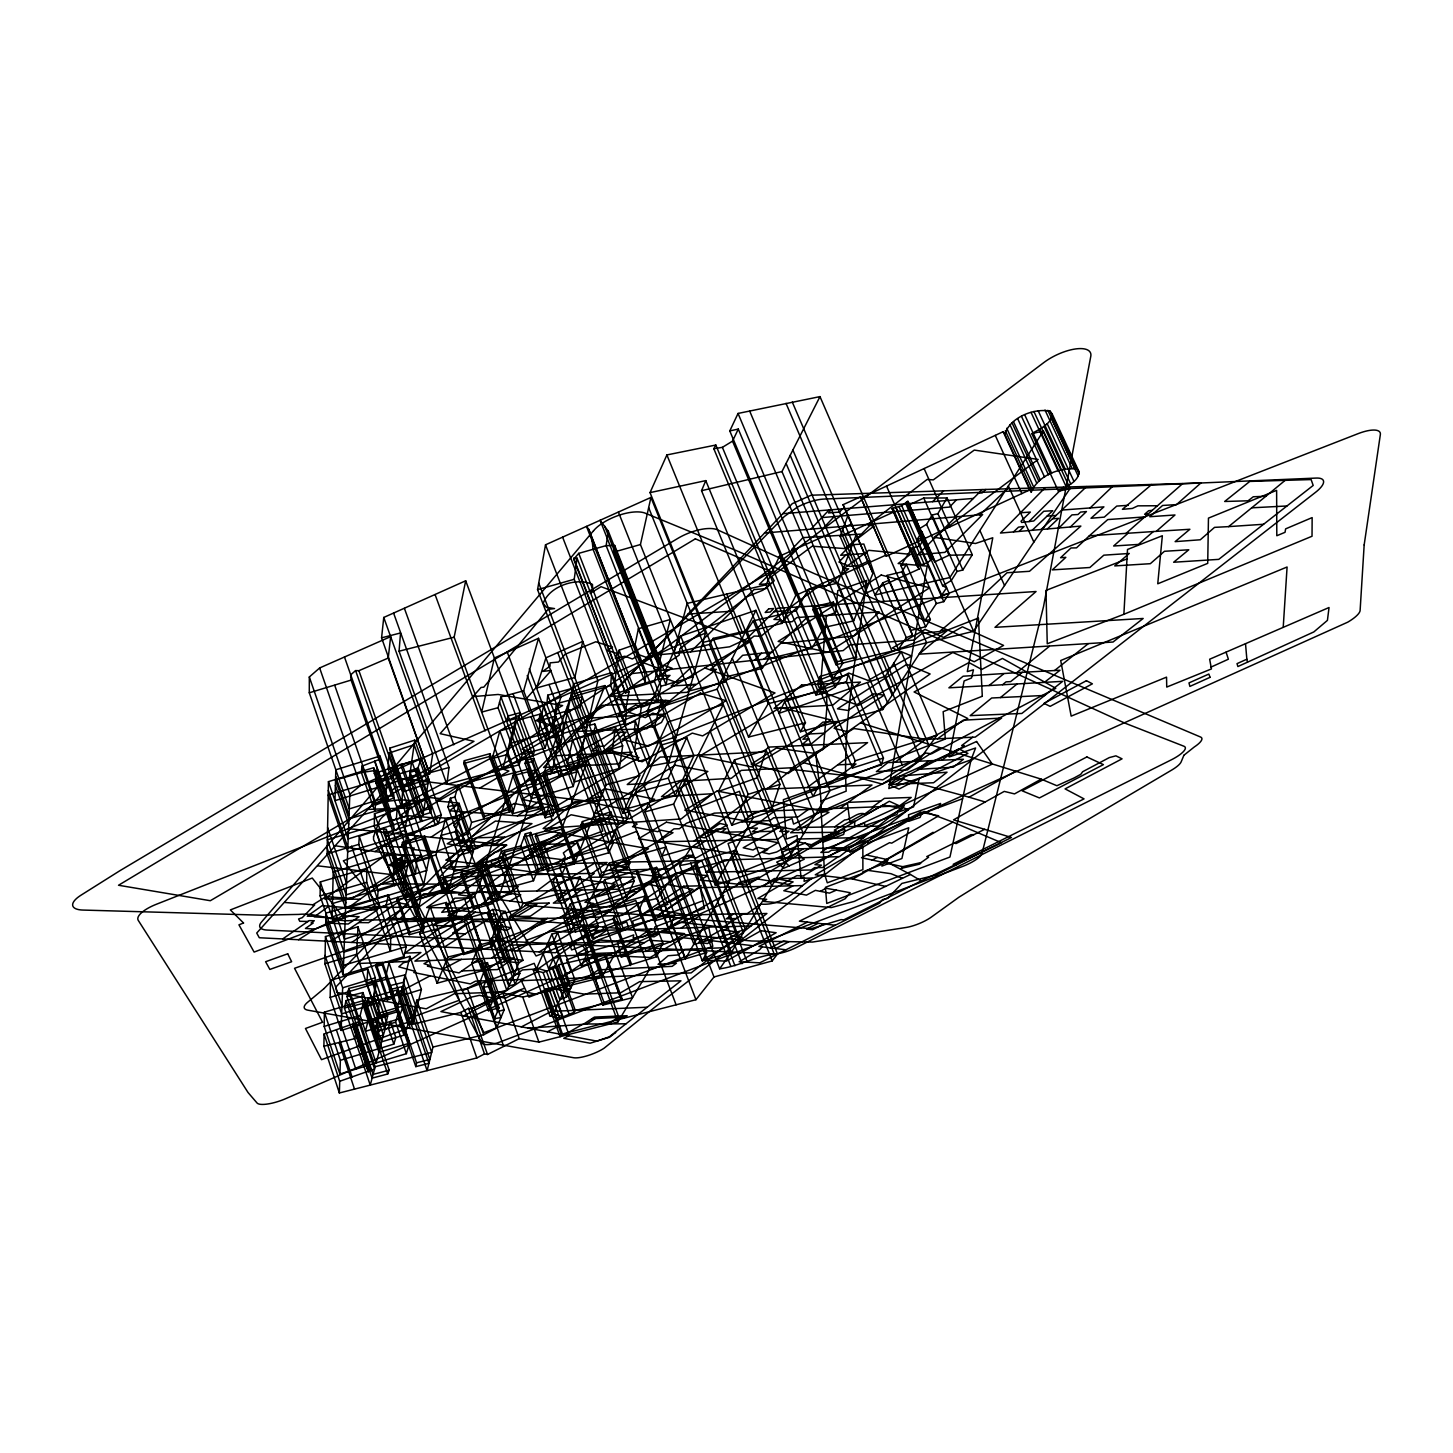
<?xml version="1.0" encoding="UTF-8"?>
<svg xmlns="http://www.w3.org/2000/svg" width="1453" height="1453" viewBox="0 0 1453 1453"><rect width="100%" height="100%" fill="white"/><g stroke="black" fill="none" stroke-linecap="round" stroke-linejoin="round"><path stroke-width="1.5" d="M406.277 946.611L390.421 951.334L366.719 882.334L366.737 868.349L320.296 881.935L320.114 895.902L343.489 965.319L343.144 974.945L403.861 956.673L406.277 946.611L388.369 894.866L325.926 913.138L325.726 923.145L343.144 974.945M309.289 692.79L309.326 676.971L319.642 667.962L390.639 636.632L388.242 658.064L429.652 773.94L399.811 786.672L396.469 786.709L391.347 790.886L391.656 795.681L349.301 808.921L309.289 692.79L351.081 680.095L350.609 674.918L355.585 670.596L358.909 670.687L388.242 658.064M323.91 1046.233L324.073 1034.027L358.709 1021.895L354.677 1038.659L323.91 1046.233L339.366 1092.983L476.82 1057.947L484.503 1053.915L487.518 1054.478L519.23 1038.659L538.918 1042.11L617.943 1021.931L649.418 969.532L685.271 958.835L644.751 852.947L609.261 863.082L581.491 916.498L619.632 1019.316L695.933 999.718L714.004 976.979L772.179 960.923L777.482 954.022L698.53 754.325L723.267 704.56L667.762 722.068L627.987 808.413L685.525 958.762L706.648 952.587L648.819 802.71L627.987 808.413M324.182 1026.417L324.382 1012.16L363.849 1000.427L380.032 1048.321L376.091 1062.924L339.948 1074.003L324.182 1026.417L360.162 1015.574L363.849 1000.427M397.014 766.912L429.234 857.851L423.677 884.514L345.614 908.434L327.107 853.892L328.451 781.641L373.657 767.693L393.618 824.723L394.181 830.208L441.349 814.988L421.17 758.466L374.311 773.396L394.181 830.208M445.399 818.983L441.149 835.402L453.972 871.455L468.157 867.677L473.387 851.295L460.31 814.933L445.399 818.983L458.421 855.436L448.487 890.562L420.698 898.572L401.972 845.083L402.499 842.34L424.766 836.201L443.655 889.599L405.678 900.315L393.182 864.444L394.453 853.565L333.246 871.982L332.428 903.584L344.452 939.183L416.811 916.807L386.298 829.391L383.174 828.573L359.272 836.274L358.782 844.375L390.73 938.075L390.421 951.334L343.489 965.319L346.086 894.848L327.343 839.761L374.329 825.649L374.493 813.698L385.372 810.211L386.534 777.664L415.449 769.109L418.083 767.493L421.17 758.466M330.176 997.394L376.454 983.172L387.624 1016.01L341.183 1030.431L330.176 997.394L330.467 980.394L367.863 969.115L379.179 1002.461L377.998 1015.992L396.796 1010.144L400.392 995.941L388.986 962.703L409.928 956.328L421.406 989.493L412.961 1022.948L408.021 1024.401L403.952 1035.172L381.558 1041.837L380.032 1048.321L340.365 1060.309L339.948 1074.003M573.663 559.205L577.041 558.134L629.022 691.755L625.571 692.863L573.663 559.205L578.73 553.357L606.137 545.62L614.71 545.493L667.29 678.624L666.001 684.763L661.006 686.234L657.464 701.508L641.336 707.248L634.543 749.712L638.902 761.299L649.636 758.048L635.397 721.396L624.717 724.611L620.213 712.642L661.678 699.946L654.649 726.228L668.834 762.516L648.492 766.421L634.38 729.987L635.397 721.396M325.472 936.567L342.654 987.804L341.655 1013.885L324.891 963.757L325.472 936.567L357.983 926.796L375.346 977.815L373.548 1004.168L341.655 1013.885L341.183 1030.431M374.202 825.685L393.345 880.409L393.709 868.93L404.661 865.37L376 783.058L376.254 770.326L361.397 772.56L335.552 779.97L348.92 818.82L346.086 894.848L426.673 870.474L407.476 815.95L409.8 802.855L397.323 806.379L396.378 819.183L415.522 873.798L416.684 861.466L397.323 806.379M414.813 740.122L428.708 779.044L427.981 783.548L404.188 791.504L390.457 752.618L389.785 748.132L414.813 740.122L409.383 777.555L334.971 800.657L335.825 769.799L379.996 756.05L393.69 794.973L393.872 797.951L375.473 805.071L374.874 811.301L348.92 818.82L349.828 794.246L309.326 676.971M1058.438 491.259C1065.993 486.501 1078.162 482.251 1079.179 471.989L1077.073 469.192C1060.127 466.849 1037.823 475.585 1031.285 492.167L1004.713 434.066C1010.598 417.247 1033.192 408.184 1050.029 411.072L1052.208 414.014C1051.554 424.367 1039.404 428.889 1031.848 433.63L1058.438 491.259L1070.062 488.517L1043.417 430.978L1031.848 433.63M339.366 1092.983L339.711 1081.286L324.073 1034.027M376.254 770.326L389.767 808.921L389.386 821.326L406.749 816.005L407.548 805.362L393.981 766.875L388.096 768.655L401.646 807.16L425.493 799.749L427.981 783.548L414.141 744.753L388.841 753.126L388.096 768.655M379.179 1002.461L373.548 1004.168L356.639 954.24L357.983 926.796M404.661 865.37L406.35 834.095L386.534 777.664L328.233 795.009L347.685 851.839L435.446 825.322L438.098 823.706L441.349 814.988M1123.895 614.056L1127.51 549.47L1162.346 535.739L1157.75 583.797L1207.715 563.364L1208.46 518.122L1276.624 490.351L1276.806 535.739L1285.051 532.307L1285.614 528.874L1312.15 517.595L1312.023 536.248L1123.623 614.401L1047.25 643.77L1045.978 590.408L1126.91 558.951M401.646 807.16L402.554 792.012L388.841 753.126M625.571 692.863L573.681 558.025M1283.217 627.351L1287.086 566.997L1060.708 660.534L1071.17 716.129L1166.541 677.134L1166.741 687.069L1211.439 668.925L1209.659 659.226L1329.041 607.517L1327.424 620.377L1313.839 631.928L1237.902 666.546L1237.012 663.64L1246.856 659.208L1245.512 643.697M377.998 1015.992L366.828 983.027L367.863 969.115M386.298 829.391L385.772 836.383L404.697 830.498L407.476 815.95L374.329 825.649M610.66 685.598L570.648 697.404L585.141 735.472L625.317 723.485L610.66 685.598L611.622 672.685L573.517 683.873L562.692 734.582L545.638 739.377L547.109 732.693L537.937 735.236L543.604 705.341L546.782 704.324L547.763 695.188L572.645 688.232L587.248 726.536L574.353 781.986L573.245 786.491L531.398 798.714L497.925 899.861L457.168 911.612L455.061 918.078L424.385 927.087L423.295 930.737L409.165 934.788L397.123 899.807L397.686 897.355L442.784 883.333L444.8 876.722L485.429 865.171L513.853 772.869L528.71 768.982L542.35 805.707L541.297 808.54L526.531 812.463L512.982 775.72L535.176 769.908L548.798 806.524L545.184 817.803L553.066 815.714L554.083 812.717L533.796 758.266L525.95 760.191L525.005 763.388L545.184 817.803M377.471 898.699L378.107 890.907L359.272 836.274M500.994 696.931L498.034 707.72L481.651 712.097L494.401 657.991L538.5 638.303L523.661 690.811L500.994 696.931L522.299 754.343L519.139 764.768L446.888 784.348L399.066 651.216L400.538 632.963L381.576 637.831L429.652 773.94M379.996 756.05L380.232 759.102L361.924 766.167L361.397 772.56L374.874 811.301L389.767 808.921M625.317 723.485L626.425 710.898L611.622 672.685M381.576 637.831L383.755 617.452L465.686 580.782L516.36 717.001L502.665 769.273L454.135 637.213L465.686 580.782M938.402 807.723L940.618 803.455L908.579 814.788L908.706 821.308L920.076 817.458L921.493 813.989L962.612 798.696M547.763 695.188L576.75 771.888L559.623 776.683L561.167 770.144L540.135 714.113L516.614 720.561L510.893 743.264L531.398 798.714L537.519 776.774L551.958 772.742L557.988 743.555L561.167 742.519L563.637 723.176L549.016 684.49L536.52 688.014L545.91 657.846L582.726 641.391L574.843 677.516L549.016 684.49M446.888 784.348L449.013 767.511L393.6 613.112M626.425 710.898L625.371 711.298L574.226 579.293L577.041 558.134M405.678 900.315L407.058 889.726L388.187 835.62M638.902 761.299L613.093 694.262L619.105 650.217L635.106 644.551L638.376 628.731L670.305 619.487L654.486 681.639L676.172 736.834L668.834 762.516M612.349 749.93L615.454 727.099L572.645 739.995L567.378 763.461L612.349 749.93L619.414 768.346L574.353 781.986L553.52 726.682L555.736 716.129L538.7 720.87L559.623 776.683M648.492 766.421L649.636 758.048M619.414 768.346L622.665 745.807L615.454 727.099M562.257 733.62L587.248 726.536L588.174 722.268L537.556 589.646L545.511 544.821L600.089 520.283L608.317 531.217L606.137 545.62L658.699 679.096L667.29 678.624M487.427 962.631L504.191 1009.744L500.994 1017.554L494.311 1018.716L497.507 1011.651L480.761 964.483L487.427 962.631L480.126 981.61L467.376 988.331L416.793 1000.173L432.976 1047.068L428.944 1063.342L415.812 1066.629L389.495 989.638L390.13 985.606L403.371 982.355L405.006 974.872L348.811 988.403L346.976 996.576L373.112 1074.403L370.243 1085.137L344.397 1007.982L346.05 1000.572L361.597 996.613L362.959 992.544L346.976 996.576M625.644 691.773L630.893 687.287L658.699 679.096L661.442 665.765L653.614 656.029L600.089 520.283L650.926 497.435L705.54 632.999L693.135 676.753L666.001 684.763L613.675 552.122L614.71 545.493M417.084 774.612L409.51 776.883L422.986 814.897L430.578 812.608L417.084 774.612L417.846 770.054L410.182 772.251L423.713 810.393L422.859 815.551L348.121 838.98L328.451 781.641M430.578 812.608L431.414 808.159L417.846 770.054M629.022 691.755L625.371 711.298L588.174 722.268L597.891 680.749L545.511 544.821M415.812 1066.629L416.539 1062.833L390.13 985.606M971.058 759.828L919.113 778.299L913.592 806.905L897.863 812.136L896.846 814.534L864.898 825.576L864.499 823.034L854.546 826.557L854.782 821.036L849.969 822.743L847.426 802.964L821.254 812.79L824.577 874.07L827.284 882.825L862.882 869.639L862.846 847.117L849.896 852.348L848.788 847.517L866.079 840.942L867.75 842.976L908.743 827.774L901.913 858.505L881.898 866.097L883.17 863.845L862.755 871.909L862.029 873.598L825.413 887.311L826.739 903.439L949.953 857.034L971.058 759.828L975.581 748.004L949.154 756.959L964.12 680.948L971.512 677.988L973.474 669.833L967.298 671.613L992.78 537.755L975.472 543.495L934.025 537.319L1038.168 459.439L974.291 450.085L933.298 479.871L927.105 479.454L867.913 524.951L873.943 526.077L844.774 548.58L812.136 546.219L771.743 576.441L774.213 580.8L762.898 590.209L747.441 596.511L679.895 648.692L679.169 655.121C657.882 669.579 635.361 682.038 615.781 699.565L427.382 807.341L400.102 825.05L396.524 830.153L383.592 832.769L397.85 865.697L483.994 1032.611L712.787 946.339L708.755 927.668L646.222 950.771L644.678 948.264L621.23 957.309L617.253 941.054L633.708 934.897L633.145 938.002L643.316 936.676L654.885 930.556L654.704 927.032L704.433 908.325L695.678 866.333L446.452 959.979M378.107 890.907L402.154 883.061L405.26 883.787L404.624 890.507L383.174 828.573M397.668 989.802L396.96 992.09L408.021 1024.401L408.765 1022.185L397.668 989.802L374.147 996.613L385.172 1029.105L383.356 1035.063L377.09 1036.915L379.088 1030.577L384.845 1028.851L373.802 996.358L376.454 983.172M520.574 786.963L535.903 782.822L515.107 726.809L499.85 730.823L520.574 786.963L513.345 810.828L509.64 811.882L489.352 756.559L489.915 753.671L464.361 760.682L463.725 763.479L483.849 819.02L484.539 816.314L464.361 760.682M400.828 858.105L399.92 862.555L412.434 898.408L413.397 894.067L400.828 858.105L393.709 860.085L406.241 896.083L413.397 894.067M393.527 998.011L382.157 964.738L382.611 962.558L376.363 964.32L375.818 966.626L387.188 999.936L393.527 998.011L394.017 995.886L382.611 962.558M538.7 720.87L540.135 714.113M402.554 986.551L428.944 1063.342L427.109 1070.625L400.919 994.306L402.554 986.551L389.495 989.638M403.861 956.673L386.135 905.31L388.369 894.866M384.845 1028.851L387.624 1016.01M416.811 916.807L421.279 895.92L402.499 842.34M416.793 1000.173L411.326 1024.656L460.873 1012.396L468.502 1008.328L471.517 1008.981L502.992 993.107L522.753 997.103L601.506 977.597L615.709 952.55L586.086 959.706L602.832 1005.076L632.545 997.666L593.55 893.25M573.245 786.491L552.503 731.349L553.52 726.682M489.915 753.671L510.239 809.121L509.64 811.882L471.607 822.398L468.138 834.004L463.652 835.148L461.055 843.503L472.443 840.597L459.239 803.927L447.887 806.76L461.055 843.503M634.543 749.712L676.172 736.834L693.135 676.753L640.428 544.548L650.926 497.435M412.961 1022.948L401.882 990.655L409.928 956.328M396.796 1010.144L385.554 977.27L388.986 962.703M387.188 999.936L387.751 997.684L376.363 964.32M409.219 934.679L409.819 932.299L397.686 897.355L332.083 916.843L332.428 903.584L404.515 881.517L408.729 860.103L393.182 864.444M473.46 909.16L461.073 874.415L461.709 871.909L474.132 906.726L473.46 909.16L492.585 903.603L493.548 901.132L481.052 866.406L480.126 868.948L492.585 903.603M423.295 930.737L411.145 895.938L411.889 893.105L424.058 927.977L343.961 952.078L320.296 881.935M522.299 754.343L545.093 748.041L560.858 697.258L538.5 638.303M648.637 507.587L770.907 811.41L779.989 784.366L766.131 750.111L734.473 759.919L718.363 791.467L731.731 825.213L813.026 796.516L819.056 785.346L881.335 764.823L846.427 681.639L848.334 674.464L817.603 684.145L852.457 768.019L883.46 758.048L848.334 674.464M348.811 988.403L375.146 1066.72L373.112 1074.403L389.186 1070.153L362.959 992.544M448.487 890.562L435.864 854.963L441.149 835.402L455.279 831.697L460.31 814.933M542.35 805.707L512.473 813.753L492.222 758.557L499.85 730.823M395.616 1022.204L398.576 1011.451L368.19 1020.387L365.448 1031.285L395.616 1022.204L406.35 1053.679L376.091 1062.924L360.162 1015.574M443.655 889.599L442.893 892.069L424.04 838.762L424.766 836.201M518.757 717.728L520.156 712.678L508.06 715.984L506.57 721.124L518.757 717.728L532.979 755.923L520.737 759.374L499.541 702.144M468.138 834.004L454.862 797.079L458.204 785.219L499.778 773.868L498.942 776.865L513.853 772.869M459.239 803.927L455.806 816.114L468.865 852.493L473.387 851.295M403.952 1035.172L398.467 1019.098L403.207 1005.948L379.651 1012.814L376.109 1025.709L381.558 1041.837L383.356 1035.063L372.404 1002.733L374.147 996.613M447.887 806.76L450.394 798.224L454.862 797.079M406.35 1053.679L409.437 1043.2L398.576 1011.451M377.09 1036.915L366.156 1004.55L368.081 998.066L373.802 996.358M512.473 813.753L513.345 810.828L493.039 755.524M532.979 755.923L534.45 750.983L513.072 693.68M393.836 1044.108L388.405 1028.106L390.385 1021.495L395.852 1037.587L393.836 1044.108L380.032 1048.321M472.443 840.597L468.865 852.493L458.421 855.436M535.176 769.908L531.707 781.442L539.553 779.407L540.534 776.338L586.285 763.933L587.829 759.919L559.677 767.293L545.765 772.651L544.893 775.139L558.461 811.5L599.998 800.076L606.192 784.729L571.701 694.189L604.938 685.58L639.701 775.666L622.919 813.408L628.423 811.973L629.131 813.843L627.224 819.129L624.209 822.507L618.76 823.833L609.951 843.775L613.329 842.849L580.601 756.468L577.259 757.376L609.951 843.775M553.066 815.714L532.851 761.372L533.796 758.266M577.259 757.376L585.468 736.344L590.881 735.091L593.768 731.586L595.512 726.01L594.767 723.994L589.3 725.338L622.919 813.408M881.335 764.823L883.46 758.048M766.131 750.111L757.376 777.773L718.363 791.467M817.603 684.145L820.091 676.499L901.205 651.689L937.003 735.127L920.33 758.666L813.026 796.516L739.268 615.963L680.712 636.069L647.311 711.062L715.312 885.186L786.418 861.901L830.026 790.595L755.905 610.333L739.268 615.963M527.439 809.684L507.115 754.597L510.893 743.264L552.503 731.349M571.701 694.189L565.98 710.39L599.998 800.076L574.425 863.936L548.199 871.146L535.358 836.31L536.284 833.55L562.602 826.339L586.285 763.933M613.329 842.849L608.753 852.82L575.188 862.083L543.022 775.811L565.98 710.39M501.412 925.815L495.382 927.377L477.147 876.559L483.141 875.051L501.412 925.815L492.603 946.466L463.471 954.512L464.197 952.805L446.398 902.458L430.124 906.563L419.772 933.643L437.044 983.227L482.051 970.786L483.431 967.789L505.644 961.341L518.775 962.812L522.989 960.324L505.353 911.449L501.176 913.973L492.258 937.784L509.458 985.824L515.143 984.317L519.829 973.474L502.429 925.107L496.763 926.633L514.144 975.054L506.788 990.201L496.072 993.107L488.499 1010.689L499.069 1007.801L482.269 960.506L471.735 963.303L488.499 1010.689M520.773 845.937L501.43 851.258L498.306 859.232L486.174 862.646L498.706 897.391L510.893 893.94L514.09 886.13L533.505 880.718L520.773 845.937L525.332 833.822L530.708 832.442L529.673 835.366L542.532 870.311L575.551 861.12L543.368 774.794M528.71 768.982L527.693 771.87L541.297 808.54L548.798 806.524M548.199 871.146L549.161 868.458L536.284 833.55L524.188 836.837L537.029 871.818L542.532 870.311L543.585 867.441L530.708 832.442M545.765 772.651L559.351 809.067L558.461 811.5L546.183 814.715L525.95 760.191M562.602 826.339L561.512 829.227L574.425 863.936M666.546 634.18L689.103 690.956L724.72 682.22L728.443 676.208L762.226 668.434L768.764 658.663L811.864 648.365L824.196 627.405L853.692 620.885L864.662 593.768L840.179 536.466L848.025 515.306L843.049 504.681L860.521 496.835L886.33 556.281L1029.796 489.897L1031.285 492.167M812.953 609.679L814.098 606.591L833.404 602.123L856.634 657.083L854.8 660.098L836.02 664.729L812.953 609.679L831.643 605.229L833.404 602.123M480.761 964.483L482.269 960.506M852.457 768.019L855.181 760.791L820.091 676.499M346.05 1000.572L372.077 1078.162L387.733 1073.985L389.186 1070.153M853.692 620.885L837.691 583.18L856.271 534.522L851.367 524.043L779.48 556.208L766.04 584.814L782.005 623.373L702.834 642.444M589.3 725.338L604.938 685.58M492.603 946.466L474.695 896.41L483.141 875.051M533.505 880.718L538.191 868.876L525.332 833.822M463.471 954.512L445.708 904.22L446.398 902.458M477.147 876.559L482.614 862.864L501.957 857.833L504.3 852.203L542.986 842.068L561.821 893.05L558.333 901.151L595.73 891.034L576.895 840.633L539.662 850.459L558.333 901.151M471.735 963.303L479 945.104L489.679 942.289L491.55 937.966L497.925 936.331L502.429 925.107M539.662 850.459L542.986 842.068M909.651 504.645L923.763 498.034L947.029 497.961L972.293 554.755L949.027 555.228L934.788 561.857L907.871 501.303L901.714 505.68L892.069 508.568L919.095 569.049L864.662 593.768L872.926 573.245L848.025 515.306M836.02 664.729L837.237 661.714L814.098 606.591M608.753 852.82L576.332 766.984L580.601 756.468M636.723 872.781L656.611 867.368L674.955 915.19L654.976 920.766L636.723 872.781L637.504 870.837L604.793 879.592L603.195 881.935L574.316 889.726L580.074 876.813L557.389 882.897L553.048 881.935L555.5 876.559L561.657 874.76L565.58 866.297L559.841 867.859L578.221 917.479L583.979 915.862L579.91 924.072L573.717 925.906L571.174 931.101L575.497 931.954L598.291 925.688L580.074 876.813M499.069 1007.801L497.507 1011.651L504.191 1009.744M581.345 965.864L563.855 918.387L644.987 896.174L662.822 943.051L581.345 965.864L587.884 952.042L668.652 929.502L650.581 882.171L656.611 867.368M437.044 983.227L447.833 957.055L430.124 906.563M1070.062 488.517L973.601 631.292L926.614 642.771L882.679 709.609L800.476 731.731L701.545 490.696L705.777 480.616L650.036 492.621L748.549 737.052L805.471 722.795L705.777 480.616M662.822 943.051L656.611 956.746L600.125 974.182L600.997 972.475L583.634 925.652L551.831 934.17L536.811 968.098L533.233 969.932L549.852 1015.865L559.696 1018.244L574.098 1012.251L575.315 1010.434L622.284 999.355L621.521 1000.409L604.702 955.22L605.447 954.112L558.624 964.756L557.443 966.626L543.131 972.602L533.233 969.932M432.976 1047.068L483.722 1034.754L496.581 1028.088L500.994 1017.554L484.358 970.713M755.905 610.333L717.11 689.194L786.418 861.901L731.349 952.387L702.308 960.887L644.969 811.882L648.819 802.71M656.611 956.746L639.029 910.341L644.987 896.174M580.928 825.05L582.399 821.581L610.714 811.755L630.075 862.682L627.333 868.476L600.053 875.996L580.928 825.05L608.081 817.748L610.714 811.755M495.382 927.377L501.085 914.119L482.614 862.864M483.213 987.386L486.319 980.139L492.985 978.269L489.879 986.26L483.213 987.386L494.311 1018.716M482.051 970.786L464.579 921.565L465.904 918.459L487.046 912.72L492.767 909.451L505.353 911.449M654.976 920.766L655.812 918.895L637.504 870.837M563.855 918.387L570.157 904.075L650.581 882.171M643.534 784.166L660.606 745.262L686.742 737.597L693.898 755.723L675.136 795.826L650.399 801.929L643.534 784.166L668.253 778.136L686.742 737.597M668.652 929.502L674.955 915.19M578.221 917.479L582.199 909.415L626.679 897.01L607.953 847.48L615.218 831.007L576.423 841.45L595.258 891.815L634.216 881.081L615.218 831.007M543.004 953.295L559.895 999.737L564.763 989.893L570.738 988.222L553.629 941.49L557.607 932.572L574.861 979.594L566.525 996.994L559.895 999.737L553.448 1014.049L549.852 1015.865M650.036 492.621L666.891 454.934L715.82 445.036L818.202 691.664L815.932 694.952L713.823 448.723L715.82 445.036M501.085 914.119L520.519 908.942L522.953 903.494L504.3 852.203M545.057 989.348L543.912 991.872L560.15 1036.697L561.33 1034.264L545.057 989.348L603.158 974.909M650.399 801.929L667.708 763.461L693.898 755.723M339.711 1081.286L374.547 1068.99L348.248 990.819M600.053 875.996L601.578 872.635L582.399 821.581M559.841 867.859L563.673 859.522L607.953 847.48M555.191 965.973L559.314 957L553.357 958.635L548.616 968.715L555.191 965.973L566.525 996.994M470.935 915.045L451.592 920.911L452.301 919.168L470.935 915.045L482.523 949.281L464.669 899.153L445.708 904.22M600.125 974.182L582.798 927.432L583.634 925.652M729.787 430.923L738.287 429.071L841.995 676.39L833.314 678.587L729.787 430.923L738.051 413.433L819.982 396.615L926.614 642.771L854.8 660.098L749.657 411.017M626.679 897.01L634.216 881.081M713.823 448.723L722.395 447.342L732.53 441.131L738.287 429.071M655.812 918.895L622.956 927.886L621.303 930.156L592.315 938.184L598.291 925.688M397.123 899.807L411.145 895.938M846.427 681.639L784.711 701.581L779.044 713.332L885.295 676.299L901.205 651.689M630.493 965.573L613.039 919.022L613.911 917.243L639.029 910.341M782.005 623.373L795.808 595.33L885.785 555.209L886.33 556.281M551.831 934.17L569.049 981.247L564.763 989.893L547.69 943.124L553.629 941.49M698.53 754.325L673.629 804.054L731.349 952.387L719.616 968.806L679.659 865.461L690.72 847.934L661.932 855.962L665.928 847.045L645.005 852.875M701.545 490.696L781.968 471.553L819.982 396.615M737.597 884.623L757.848 879.011L758.866 877.013L738.978 882.389L737.289 885.095L720.125 894.594L723.812 895.375L687.814 915.208L667.635 928.558L580.71 930.901L641.409 888.891L635.978 888.964L609.588 906.745L588.429 907.344L585.505 909.433L571.32 909.832L559.332 918.114L473.224 919.858L414.868 961.123L491.296 958.254L509.494 945.176L632.8 941.09L650.835 929.048M702.308 960.887L706.648 952.587M731.731 825.213L748.222 794.319L779.989 784.366M800.476 731.731L805.471 722.795M715.312 885.186L753.181 817.603L680.712 636.069M766.04 584.814L687.142 603.395L674.029 653.015L709.518 644.478L713.169 638.357L746.842 630.802L753.253 620.867L796.226 610.841L808.286 589.482L837.691 583.18M917.969 529.564L921.983 531.834L917.243 539.317L941.689 595.112L946.575 587.829L942.616 585.722L917.969 529.564L926.596 524.297L932.118 515.034L937.893 513.599L947.029 497.961M748.549 737.052L768.256 703.633L818.202 691.664M685.525 958.762L729.969 880.427L661.696 706.594L647.311 711.062M901.877 571.864L906.4 564.454L930.356 619.505L925.67 626.733L910.813 630.42L887.075 575.424L901.877 571.864L925.67 626.733M833.314 678.587L842.94 663.004L738.051 413.433M942.616 585.722L951.334 580.474L957.037 571.465L962.867 569.994L972.293 554.755M815.932 694.952L824.65 693.154L835.312 687.124L841.995 676.39M887.075 575.424L888.8 580.365L882.697 582.871L874.997 594.967L949.917 577.495L1043.417 430.978M930.356 619.505L924.816 620.703L900.878 565.58L912.084 547.963L919.477 546.146L924.689 537.755L917.243 539.317M924.816 620.703L936.368 603.54L943.778 601.651L949.172 593.496L921.983 531.834M910.813 630.42L912.448 635.143L906.291 637.667L898.372 649.437L792.303 402.1M581.491 916.498L657.228 898.408L674.374 874.197L732.076 859.159L737.089 851.803L733.547 851.04C714.967 855.054 698.33 862.9 679.659 865.461M751.001 925.942L723.703 926.832L742.846 914.209L766.912 913.483L691.174 972.874L586.449 977.923L598.563 969.841L672.158 966.336L676.462 963.194L658.046 964.374L668.18 955.747L678.279 954.93L684.817 949.39L723.231 947.737M586.086 959.706L587.502 957.836L604.285 1003.242L602.832 1005.076M842.431 508.877L831.08 509.803L828.501 512.945L839.58 512.074L842.431 508.877L973.383 498.433L982.174 489.57L1200.886 482.977L1176.512 504.609L1162.618 505.462L1149.777 516.723L1174.987 514.98L1156.261 531.362L1089.314 535.812L1076.51 547.854L1070.988 547.981L1060.599 557.716L1065.83 557.334L1052.335 569.885L1089.859 567.505L1103.826 555.173L1129.253 553.466L1114.742 565.925L1150.34 563.691L1164.452 551.286L1188.79 549.779L1173.643 562.238L1218.74 559.369L1313.185 485.447L1311.115 479.563L1249.78 481.433L1224.661 501.485L1248.091 500.795L1253.285 496.763L1265.908 496.254L1285.124 480.362M892.069 508.568L917.115 565.943L926.814 563.001L933.062 558.678L934.788 561.857M539.19 951.915L583.416 925.47L598.2 927.123L555.427 952.732L259.306 937.748L256.727 933.044L396.033 778.063L409.583 779.698L473.987 741.321L440.114 733.638L472.933 696.641L498.107 694.461L525.859 699.22L551.214 670.451L542.659 671.413L549.997 666.255L550.088 662.859L558.533 662.023L564.981 654.322L595.803 641.772L612.512 647.13L607.372 650.308L617.107 653.523L615.309 658.318L624.881 656.229L632.346 658.99L639.538 654.94L648.038 657.991L641.445 662.005L658.99 668.525L664.348 665.547L672.012 668.18L658.536 676.154L670.033 675.409L666.4 678.733L678.406 683.182M472.933 696.641L481.07 687.432L483.776 687.178L548.09 609.388L554.556 608.571L546.437 607.336L543.168 603.449C549.016 586.34 576.514 576.895 592.461 584.415L592.642 588.846L590.245 593.333L601.052 586.685L749.203 642.28L622.374 715.802L618.27 715.112L635.706 705.068L639.029 706.104M921.093 862.555L919.695 864.117L901.151 868.404L902.731 866.678L921.093 862.555L928.594 857.234L926.778 856.562L970.949 834.712L973.928 834.64M883.896 601.397L867.187 553.339L840.669 555.282L871.219 524.061L982.628 514.562L944.922 552.358L918.005 554.774L955.529 517.159M554.755 755.778L632.109 752.236L618.288 763.86L543.567 767.475L601.796 705.395L669.706 701.908L656.193 714.458L589.954 718.091M469.119 845.955L476.766 837.818L504.609 837.001L493.421 845.392L469.119 845.955L438.897 877.903L478.055 876.195L491.677 865.879L607.154 862.483L592.206 873.398L478.655 875.687M358.056 963.502L397.305 921.783L451.029 920.367L404.769 953.132L420.916 952.532L408.674 961.359L358.056 963.502L335.897 987.023L336.805 992.435L426.201 1008.836L454.244 993.761L504.5 991.909L523.661 979.449L475.494 981.156L470.336 983.917L413.778 972.529L415.594 971.476L398.776 966.826L403.244 962.921L407.966 961.414M1044.998 487.827L1000.463 533.051L1080.869 526.077L1029.487 571.301L1007.02 572.754L983.39 594.949L939.637 631.528L922.274 633.217L914.137 640.083L850.132 644.823L843.121 650.599L691.446 667.09L671.177 686.034L695.805 684.526L687.087 692.3L610.242 696.441L792.285 503.646L811.137 495.219L982.174 489.57M764.532 532.979L810.901 529.164L829.027 509.949L831.08 509.803M810.901 529.164L823.415 528.02L834.294 516.541L949.554 507.079L956.564 499.741M845.828 554.919L838.926 562.057L849.86 566.416L858.432 565.635L869.729 560.513M754.652 660.225L761.481 653.214L771.761 652.179L807.686 616.78L879.319 611.949L853.583 635.978L781.605 643.388M571.647 889.981L589.101 877.194L635.288 877.158L617.816 889.218L498.706 891.833L462.908 917.569L399.738 919.131L423.622 893.831L428.254 893.704L443.964 877.685M735.799 662.277L742.646 655.303L761.481 653.214M1059.001 527.948L1071.951 514.889L1077.981 514.507L1080.578 512.092L1086.444 511.547L1070.389 526.949M954.73 517.086L973.383 498.433M1020.442 512.764L1030.377 512.074L1021.041 521.209L1021.641 522.462L1028.996 521.573L1063.414 487.245M648.783 655.648L690.556 651.888L754.071 589.555L765.876 588.647L771.034 583.543L759.392 584.433L770.09 573.463L773.232 573.281L780.188 566.87L797.188 548.998L791.722 549.416L802.946 537.628L860.376 534.141M1019.116 531.398L1024.111 526.458L1018.48 527.148L1013.504 531.907M932.572 501.685L943.633 490.842M940.781 630.584L947.774 630.13L918.986 654.177L1113.034 642.026L1143.166 618.469L994.96 627.333L1036.062 591.516L797.406 607.009L781.26 622.52L792.285 621.63L796.789 617.579L807.686 616.78M1041.147 529.473L1061.743 510.076L1090.113 507.951L1113.325 485.72M1032.139 530.291L1052.735 510.729L1043.744 511.256L1033.737 520.991L1028.996 521.573M1047.45 528.928L1058.619 518.34L1052.535 518.812M979.812 514.852L1007.274 488.934M1061.743 510.076L1086.59 486.573M797.406 607.009L777.518 608.262L746.461 639.011L729.642 646.803L690.556 651.888M985.842 489.461L982.192 492.839L978.868 492.93M919.113 778.299L888.818 788.561L927.159 566.125L898.136 563.528L910.45 554.356L868.803 550.306L843.521 568.741L848.643 568.831L825.631 586.467L819.674 585.541L773.922 619.45L781.06 619.686L761.063 636.232L754.143 636.069L710.299 669.379L716.402 669.397L696.314 684.526L689.666 684.472L669.96 700.746L665.855 700.382L659.262 706.412L458.585 820.582L453.826 825.595L465.36 840.76L478.745 871.818L493.112 866.497L490.696 860.666L599.689 820.309L602.777 831.043L415.703 900.351M790.432 607.481L786.999 610.605L773.741 611.767M1182.724 483.558L1157.46 505.753L1137.899 505.844L1132.359 508.441L1122.424 509.313L1151.63 484.521M763.788 659.262L771.761 652.179M1126.075 533.378L1157.46 505.753M1128.055 533.251L1113.634 546.001L1138.389 544.421L1153.355 531.562M1089.314 535.812L1107.749 519.575L1144.819 516.905M601.215 753.653L626.17 732.167L620.286 732.276L604.339 746.17L596.856 746.442L591.843 750.711L598.364 750.529L594.422 753.962M808.903 734.001L802.891 739.25L808.831 738.851L802.347 744.372L811.192 743.99L838.399 721.487L822.907 722.123L808.903 734.001L824.214 733.166M497.053 998.683L499.233 996.812L505.408 998.247L520.138 990.619L536.284 994.342L543.858 990.328L549.452 991.564L554.356 988.966L584.233 994.106L620.576 992.799L639.683 981.629L680.967 980.829L609.352 1036.806L596.802 1041.111L440.913 1011.597L471.48 997.085L479.399 995.359L497.053 998.683L463.616 1015.883M457.84 910.413L472.806 897.772L454.771 898.172L441.748 912.339L457.84 910.413L448.178 917.933M1156.261 531.362L1189.88 529.273L1175.132 541.642L1200.305 539.771L1214.545 527.366L1228.602 526.622L1265.908 496.254M411.435 835.221L437.807 817.676L458.821 818.765L430.96 837.237L350.663 828.882M656.193 714.458L664.039 714.258L646.894 728.698L615.527 729.896L612.476 732.421L620.286 732.276M349.828 794.246L360.471 785.51L705.54 632.999M1002.57 684.708L1006.039 681.875L1010.616 681.62L1022.349 672.321L1060.054 670.233L1044.362 682.383L948.882 687.832L963.139 676.208L1022.349 672.321M1044.362 682.383L1062.706 681.33L1021.84 713.459L970.168 715.639L991.691 698.003L1000.445 697.567L1017.154 683.909M1016.937 672.557L1049.338 646.367M1054.624 670.487L1088.152 643.77M989.021 685.525L1003.66 673.901M896.029 779.062L888.8 784.438L933.571 782.749L947.047 772.197L899.916 776.065L896.029 779.062L904.057 778.717L896.901 784.13M802.474 885.604L812.1 878.084L774.322 878.575L762.498 886.457L699.42 887.638L657.828 915.717L747.296 913.574L760.936 904.111C777.21 905.582 791.05 896.065 802.474 885.604L762.498 886.457M863.899 837.473L851.04 847.571L782.658 849.206L797.697 839.035L863.899 837.473L904.365 805.743L714.331 813.135L686.561 823.215L679.405 828.737L673.938 828.882L656.883 841.832L777.5 839.434L789.015 831.189L779.807 831.443L785.492 827.447L776.647 827.72L771.507 831.334L752.273 831.788L757.413 828.083L748.041 828.301L743.155 831.842L721.269 832.26L726.082 828.682L716.529 829.009L711.843 832.551L705.195 832.642L694.225 840.996M766.857 789.106L794.355 767.62L741.284 770.381L731.349 778.318L680.258 781.314L661.478 796.698L712.497 793.738L681.185 818.947L543.113 828.555L574.988 801.656L629.203 798.496L647.384 783.421L627.224 784.529L660.152 757.122L762.716 751.964L769.037 747.078L867.586 742.646L807.214 787.526L762.407 789.288L705.195 832.642M449.05 867.096L476.802 866.315L495.546 851.712L498.034 851.64L506.552 845.137L493.421 845.392M282.699 938.929L309.162 920.621L314.32 920.73L311.069 923.018L313.158 923.055L305.457 928.449L315.101 929.103L327.942 923.073L348.193 924.017L359.109 916.752L342.163 915.753L338.458 918.223L314.229 916.897L328.887 906.182L376.89 910.25L330.866 941.399M472.388 866.46L499.977 845.283M918.932 761.209L907.435 769.927L876.377 771.597L887.856 762.607L963.448 759.247L953.35 767.202L917.461 769.4L928.976 760.773M428.254 893.704L461.455 892.832L484.485 875.505M515.742 865.207L543.422 844.338L575.915 843.594L563.328 852.947L565.38 857.216L556.372 863.972M895.048 762.262L925.615 739.359L975.254 737.107L1001.607 718.054L963.212 720.198L937.53 738.832M972.729 737.252L961.65 745.571L964.302 745.571L950.825 755.614L947.81 755.723L941.762 760.21M537.029 890.907L559.823 873.889M589.101 877.194L594.223 873.398L592.206 873.398M467.103 897.9L474.386 892.505L498.706 891.833M477.619 892.451L514.471 865.207M755.941 811.718L742.065 821.98L760.718 821.308L774.721 810.992M840.161 808.34L871.982 785.038L807.214 787.526M824.886 786.836L856.035 764.006L837.691 764.859M808.104 809.63L798.133 816.913L773.722 817.785L769.872 820.582L761.227 820.981M872.454 807.033L884.387 798.351L911.213 797.443L899.389 805.925M381.231 883.878L348.666 907.507L418.591 907.217L450.993 884.169L381.231 883.878L421.57 855.508L386.298 854.546L324.473 898.862L360.053 899.244M874.452 806.905L864.916 813.862C856.979 811.591 851.785 819.764 844.611 819.964L834.694 826.83L797.733 827.538L790.577 832.714L839.035 832.333L830.317 838.29M797.733 827.538L823.542 809.012M581.654 889.835L563.255 902.949L553.321 903.112L572.119 889.981M429.943 960.487L423.985 963.72L429.234 965.246L427.436 966.209L459.003 972.892L461.745 970.985L487.173 969.841L504.681 957.418L491.75 957.945M821.417 827.066L848.062 808.159M816.532 753.617L788.107 773.505L751.255 764.169L776.392 748.059L816.532 753.617L930.138 673.974L906.781 664.33L837.473 708.828L848.025 710.463L873.525 693.826L884.15 695.152L834.113 728.298L847.662 731.767M521.627 980.702L560.204 978.904L594.767 954.567L556.426 956.128L538.046 968.915L522.462 969.914L508.023 980.03M567.233 890.09L562.638 893.304L567.378 893.304M557.153 956.074L575.824 942.961M461.745 970.985L479.381 958.708M547.454 918.405L509.494 945.176M838.236 856.707L822.707 867.514L814.497 867.677L811.119 869.984L705.922 872.254L724.066 859.94L839.471 856.634L848.171 849.823L831.479 850.205L828.61 852.148L820.854 852.457L827.175 848.116M700.637 840.887L691.664 847.063L696.95 846.772L705.649 840.76M342.163 915.753L353.242 908.198M421.915 945.976L475.367 912.175L496.054 914.3L444.309 947.102M588.828 942.543L607.082 930.174M439.878 798.514L436.354 800.857L459.275 803.182L449.631 810.774L517.377 815.859L543.894 814.443L551.631 809.375L565.489 810.284L584.542 800.73L459.148 785.637L439.878 798.514L430.524 797.643L420.807 801.602L401.518 814.552L403.062 817.113L407.112 815.587L437.208 818.166M594.204 954.53L596.366 953.404L615.527 952.696L632.8 941.09M517.377 815.859L546.837 796.153M789.342 858.087L803.364 848.697M667.635 928.558L681.003 928.176L701.127 914.845M465.559 840.797L495.437 821.054L531.961 823.615L500.068 844.393L430.96 837.237M733.583 913.973L726.264 918.786L736.308 918.514M375.946 910.141L380.868 906.926L374.275 906.309L369.153 909.578M583.289 1024.329L594.404 1017.1L627.151 1015.701L624.209 1017.518L617.071 1017.99L608.516 1023.911L588.174 1024.002L527.929 1028.179M351.717 942.434L408.547 904.565L397.45 902.694L368.553 922.691L358.728 922.564M335.661 845.828L375.019 851.585L402.227 834.294M298.537 939.728L315.101 929.103M383.683 845.973L400.156 847.117L417.792 835.838M780.007 858.378L794.809 848.915M586.449 1024.147L595.276 1018.553L624.899 1017.082M375.019 851.585L404.769 855.308L388.623 865.389L395.452 866.333L404.007 860.939L397.214 860.031M484.884 842.813L472.497 850.568L462.871 849.533L445.78 860.14L476.856 863.99L506.716 845.119L500.068 844.393M803.527 762.662L882.28 784.111L939.964 747.696L1041.183 779.135L1056.894 785.728L1074.13 777.936L1080.796 774.304L1082.63 771.743L1109.257 757.612L1115.904 755.832L1122.043 758.829L1065.085 788.888L1084.029 798.878L953.186 864.317L956.274 865.007L1011.433 837.491L953.513 819.855L984.989 802.11M495.382 949.699L544.04 919.186L512.982 916.008L501.775 922.637L485.12 921.384M284.861 902.458L312.885 904.783L325.962 896.664L351.88 898.553L402.881 867.314L395.452 866.333M495.019 893.631L487.481 898.154L510.076 900.987L520.792 894.848L498.433 891.67L495.019 893.631L478.582 891.415L469.9 896.338L458.53 894.739L461.909 892.814L445.98 890.653L476.13 872.399L480.198 872.944L502.629 859.649L506.352 860.267L512.074 856.889L527.657 859.086L533.76 855.545L529.673 854.945L523.389 858.487M562.602 923.073L572.591 916.952L576.532 917.442L566.161 923.49L562.602 923.073L516.905 950.789M516.923 916.407L536.847 904.474L510.076 900.987M454.408 861.175L443.129 867.968L476.13 872.399M952.823 822.089L924.38 811.446L815.278 874.779L852.784 879.083L952.823 822.089L1001.444 842.704L921.22 880.918L843.848 919.84L841.124 919.64L811.21 928.685L525.223 905.31L594.495 863.227L626.643 867.096L618.215 871.963L669.488 877.83L677.879 872.617L707.647 875.669L700.237 880.009L746.715 885.149L889.345 801.257L908.198 809.848L814.933 864.626L821.454 865.189L802.982 876.014L796.88 875.596L757.83 898.463L766.712 899.353L763.225 901.369L831.334 907.562L854.382 901.369L910.432 874.47L921.22 880.918M529.673 854.945L564.799 833.949L648.456 848.752L627.66 860.757L623.991 860.194L614.492 865.679M495.128 922.128L500.232 919.095L506.607 919.785M512.982 916.008L529.237 906.418L532.652 906.89M572.591 916.952L571.429 916.77L593.732 903.475L584.869 902.186L615.273 884.223L476.856 863.99M644.369 942.67L600.016 940.109L577.222 953.84L621.648 956.11L648.438 940.273L671.068 941.707L684.581 933.643L663.694 931.21L678.951 922.128L728.661 927.886L724.865 930.011L721.796 929.557L703.761 939.71L753.181 945.794L776.138 932.735L760.991 930.737L737.652 943.869M785.982 949.79L762.226 946.866L759.701 949.644L739.141 961.795L759.792 962.812L879.483 903.221L882.48 899.643L887.729 898.372L901.877 883.442L936.386 874.906L956.274 865.007M479.744 788.125L508.913 771.034L502.647 769.018L531.707 752.527L522.081 749.003L559.096 727.444L535.975 720.634L562.62 705.559L525.859 699.22M495.128 866.86L506.352 860.267M564.799 833.949L559.696 833.041L537.592 845.991L529.746 852.439L532.979 852.947M611.822 883.733L621.103 878.302L611.095 876.45L626.116 867.732L610.66 865.007L614.982 862.573L618.833 863.191M623.991 860.194L644.751 848.098M933.153 832.278L884.405 860.594L910.432 874.47M646.022 848.316L672.993 832.714L660.516 830.135L657.809 831.715L632.491 826.684L637.14 824.142L634.834 822.598L623.21 821.69L618.669 824.269L571.102 814.77L544.839 830.389L559.696 833.041M564.073 1034.936L582.435 1024.401M753.181 945.794L726.318 961.16L702.344 959.997L742.174 937.221L732.948 935.932M722.087 942.071L739.123 932.445L724.865 930.011M712.188 940.872L707.448 943.542L698.621 942.289L702.907 939.837L683.364 937.803L650.217 957.491L621.648 956.11M719.616 968.806C739.559 966.336 757.467 955.002 777.482 954.022M522.989 960.324L510.439 958.653L505.644 961.341L488.026 912.175M687.814 915.208L654.377 908.979L667.708 901.841L669.869 902.259L693.027 889.345L666.764 884.296L661.805 886.984L645.078 883.733L660.77 875.033L653.995 873.653L685.562 855.98L695.987 857.978L760.373 822.489L780.352 826.793L743.209 847.771L753.017 850.005L757.794 847.317L767.711 849.605L762.771 852.493L769.127 853.928L776.61 852.021L795.917 841.36L811.482 844.756L836.401 831.007L834.349 830.117L863.191 814.279L865.679 814.752L883.297 804.998L902.386 808.685L831.806 847.535L849.206 851.276L920.621 812.136L938.674 815.787L891.688 843.158L889.599 842.667L861.52 857.724L902.731 866.678M894.067 776.719L969.097 797.207L1015.738 771.125M1041.183 779.135L1014.521 793.901L1004.259 791.395L985.207 801.983L969.097 797.207M757.848 879.011L774.449 881.771L779.153 879.192L793.138 881.898L787.653 884.804L792.848 885.912L783.803 890.743L806.433 895.121L815.387 890.362L829.445 893.123L836.383 890.144L850.205 892.723L845.156 898.735L799.386 921.184L835.239 925.252M820.491 891.288L826.012 888.255L836.383 890.144M884.241 862.937L888.273 859.795L866.478 855.018M872.127 860.176L877.303 857.379M667.708 901.841L681.82 894.194L685.035 893.831M382.974 1000.717L430.124 975.835M442.348 969.387L461.455 959.343M521.227 1026.944L551.359 1011.379L647.275 1007.22M775.702 948.537L788.725 941.835L783.621 940.963L770.199 947.846M568.668 1035.844L563.746 1038.332L590.136 1043.2L609.461 1037.297L615.745 1032.393L614.782 1032.538M818.112 923.327L806.56 929.139L812.59 929.702L824.178 923.981M547.309 1031.812L558.769 1026.054M807.487 922.074L758.884 946.448L762.226 946.866M984.662 829.3L955.929 843.612L954.439 842.831M861.102 497.943L1003.169 431.686L1004.713 434.066M840.179 536.466L894.104 511.819M782.204 859.631L776.665 862.138L783.821 868.24L804.236 859.286L797.261 853.111L782.204 859.631L789.142 866.006M1210.948 667.127L1228.384 659.208L1226.06 652.125M628.695 928.612L626.733 921.91L618.615 924.962L617.543 921.402L602.668 926.96L603.83 930.61L569.304 943.506L571.647 949.953L702.78 900.842M820.636 801.275L846.173 791.159C842.377 720.125 857.597 650.435 866.733 580.437L837.745 590.663L835.729 612.458L826.285 616.199L819.892 693.008L826.376 691.138L826.975 706.067L823.379 749.294L815.823 752.127C817.131 772.397 821.599 792.285 821.254 812.79M559.351 809.067L573.336 803.672L601.578 796.153L567.433 706.249M462.308 990.583L534.195 963.321L537.537 971.785L520.81 979.667L528.946 997.139L567.669 982.391L565.017 973.873L571.229 971.73L566.579 959.943L586.358 952.478L598.836 989.348M471.444 1008.291L524.406 988.276M822.888 842.195L843.666 834.458L844.865 829.118L822.616 837.328M397.85 865.697L465.36 840.76M823.252 849.569L909.088 817.857M819.837 786.672L783.367 799.677L786.364 839.053L797.079 835.475L801.093 878.466L804.381 877.249L804.09 881.353L824.577 874.07M601.578 872.635L630.075 862.682M393.69 794.973L391.656 795.681L351.081 680.095M402.554 792.012L404.188 791.504L403.553 787.145L428.708 779.044M327.107 853.892L358.782 844.375M661.696 706.594L717.11 689.194M855.181 760.791L937.003 735.127M366.828 983.027L385.554 977.27M400.392 995.941L421.406 989.493M342.654 987.804L375.346 977.815M613.093 694.262L654.486 681.639M376 783.058L393.309 777.809L393.981 766.875L411.835 761.354L425.493 799.749L423.713 810.393L431.414 808.159M622.665 745.807L579.765 758.811L565.544 721.287M388.405 1028.106L374.62 1032.284L376.109 1025.709L398.467 1019.098M324.891 963.757L356.639 954.24M375.818 966.626L382.157 964.738M409.437 1043.2L378.961 1052.299L362.85 1004.55M325.726 923.145L386.135 905.31M385.172 1029.105L408.765 1022.185M320.114 895.902L366.719 882.334M396.96 992.09L401.882 990.655M366.156 1004.55L372.404 1002.733M408.184 862.828L435.864 854.963M416.684 861.466L429.234 857.851M401.972 845.083L424.04 838.762M461.073 874.415L480.126 868.948M387.751 997.684L394.017 995.886M569.049 981.247L600.997 972.475M613.675 552.122L640.428 544.548M537.556 589.646L574.226 579.293M561.167 770.144L551.958 772.742L530.963 716.638M484.539 816.314L510.239 809.121M519.829 973.474L514.144 975.054L518.775 962.812L501.176 913.973M582.798 927.432L613.039 919.022M644.969 811.882L673.629 804.054M464.669 899.153L474.695 896.41M449.013 767.511L429.797 772.742L432.722 753.944L383.755 617.452M535.358 836.31L561.512 829.227M463.725 763.479L489.352 756.559M606.192 784.729L639.701 775.666M522.953 903.494L561.821 893.05M419.772 933.643L464.579 921.565M492.222 758.557L507.115 754.597M543.022 775.811L576.332 766.984M538.191 868.876L543.585 867.441M482.868 948.555L447.833 957.055M561.33 1034.264L619.632 1019.316M525.005 763.388L532.851 761.372M416.539 1062.833L429.87 1059.419L403.371 982.355M399.066 651.216L454.135 637.213M375.146 1066.72L431.704 1052.372L405.006 974.872M344.397 1007.982L400.919 994.306M837.237 661.714L856.634 657.083M941.689 595.112L949.172 593.496M900.878 565.58L906.4 564.454M634.38 729.987L654.649 726.228M681.003 928.176L724.048 926.542M373.875 802.855L400.501 799.749L420.807 801.602M368.099 809.412L411.58 807.777M631.837 673.593L691.446 667.09M821.817 517.613L834.294 516.541M871.219 524.061L823.415 528.02M782.677 513.69L829.027 509.949M1090.113 507.951L1103.917 506.861L1090.985 518.249L1104.298 517.123L1116.758 506.08L1128.291 505.317M1152.193 510.403L1148.724 510.675L1144.619 514.289L1148.033 514.071M1228.602 526.622L1263.62 524.261M1047.123 516.087L1056.022 515.488M687.995 614.038L732.203 611.223M1252.05 507.805L1286.958 505.971M850.859 544.712L863.827 544.04L867.187 553.339M591.916 1018.716L595.276 1018.553M684.635 949.626L615.527 952.696M1000.445 697.567L1044.852 695.424M586.885 977.633L560.204 978.904M848.37 802.365L880.772 800.984M577.586 731.404L615.527 729.896M503.356 958.362L514.18 957.908L497.38 969.605L487.173 969.841M631.964 891.815L637.413 891.615M476.802 866.315L491.677 865.879M461.455 892.832L474.386 892.505M559.332 918.114L600.252 917.061M609.588 906.745L615.436 906.636M834.694 826.83L878.32 826.176M608.516 1023.911L625.989 1023.802M315.21 916.225L307.255 916.189L322.166 905.619L328.887 906.182M615.781 699.565L665.855 700.382M308.054 921.474L299.754 921.293L298.591 918.986L302.26 917.66L314.683 904.91L312.885 904.783M549.288 931.191L572.101 932.227M452.773 926.306L433.557 925.398L440.404 920.766L389.15 918.078M465.251 933.861L452.7 933.08C462.199 926.832 470.318 918.532 483.54 922.419M467.757 916.916L447.905 915.662L456.623 910.323L475.367 912.175M400.156 847.117L414.377 848.062L412.361 849.496L456.206 853.674M473.478 874.034L469.355 873.616L450.92 884.895L454.771 885.349M317.807 865.843L391.166 874.543M409.583 779.698L459.148 785.637M597.437 894.739L600.961 895.175L615.218 886.73L611.967 886.167M867.423 870.293L890.943 873.689L902.422 878.32M774.449 881.771L788.252 884.477M885.604 886.384L852.784 879.083M939.964 747.696L860.576 722.831M628.459 712.242L645.259 717.619L652.906 713.114L664.439 716.856L661.478 722.45L653.015 726.918L649.8 725.665L605.356 750.874L642.135 761.753L692.264 733.111L702.616 735.908L774.994 692.954L704.905 668.035M641.899 664.784L639.738 662.205L586.485 526.422L588.756 529.328L641.899 664.784L644.678 672.394L645.459 683.001L593.078 549.307L591.843 537.719L588.756 529.328M917.115 565.943L919.095 569.049M583.053 945.685L586.358 952.478M872.926 573.245L843.049 504.681M1052.208 414.014L1079.179 471.989M1050.029 411.072L1079.107 473.896M1047.849 410.327L1074.911 468.52M1051.427 418.555L1078.308 476.384M1045.016 410.055L1072.096 468.302M1047.195 423.695L1073.985 481.415M1038.132 410.654L1065.194 468.992M1043.999 426.31L1070.734 483.994M1033.9 411.49L1060.926 469.882M1039.603 429.289L1066.284 486.937M1031.049 412.38L1058.075 470.79M1024.71 414.832L1051.663 473.278M1021.513 416.393L1048.448 474.822M1017.681 418.682L1044.58 477.093M1013.467 421.642L1040.294 480.035M1012.051 422.859L1038.841 481.234M1009.926 424.603L1036.679 482.941M1006.729 428.254L1033.41 486.519M1005.313 430.724L1031.939 488.916M1003.169 431.686L1029.796 489.897M995.269 435.373L1021.822 493.602M1008.364 485.956L1033.864 542.096M979.903 530.508L1004.532 585.505M924.108 468.556L949.953 526.84M937.893 513.599L962.867 569.994M932.118 515.034L957.037 571.465M923.763 498.034L949.027 555.228M926.596 524.297L973.601 631.292M907.871 501.303L933.062 558.678M906.509 501.848L931.7 559.223M905.528 503.119L930.683 560.458M901.714 505.68L943.778 601.651M899.098 506.861L924.181 564.182M896.192 507.769L921.256 565.108M886.53 486.083L912.012 544.385M912.084 547.963L936.368 603.54M892.923 508.132L917.969 565.508M860.521 496.835L885.785 555.209M888.8 580.365L912.448 635.143M882.697 582.871L906.291 637.667M842.686 529.782L867.296 587.266M786.019 403.335L891.942 650.944M893.758 663.186L929.212 746.115M884.15 656.901L919.803 740.521M792.902 450.067L895.284 690.466M885.295 676.299L920.33 758.666M790.196 455.316L892.178 695.152M786.091 463.453L887.438 702.398M781.968 471.553L882.679 709.609M867.405 682.547L902.259 765.041M819.274 608.208L842.377 663.186M808.286 589.482L824.196 627.405M732.53 441.131L835.312 687.124M779.48 556.208L795.808 595.33M796.226 610.841L811.864 648.365M722.395 447.342L824.65 693.154M753.253 620.867L768.764 658.663M784.711 701.581L819.056 785.346M475.512 878.211L500.686 939.492M746.842 630.802L762.226 668.434M726.663 593.986L742.501 632.781M742.32 637.903L814.752 815.551M666.891 454.934L768.256 703.633M513.654 970.84L505.826 951.697L526.985 943.524L526.277 940.363L635.796 900.442L641.681 917.588L632.582 921.111L633.944 926.524M732.312 658.318L803.491 834.004M713.169 638.357L728.443 676.208M709.518 644.478L724.72 682.22M721.233 680.785L791.05 854.31M734.473 759.919L748.222 794.319M710.117 730.986L771.797 885.967M618.397 512.055L672.321 647.729M608.317 531.217L661.442 665.765M733.547 851.04L773.977 953.459M604.666 526.131L657.991 661.224M732.076 859.159L772.179 960.923M638.376 628.731L661.006 686.234M635.106 644.551L657.464 701.508M591.843 537.719L644.678 672.394M684.545 782.35L743.427 932.681M680.985 789.433L739.486 939.092M706.63 858.087L746.824 960.996M701.89 860.866L741.993 963.72M619.105 650.217L641.336 707.248M668.253 778.136L675.136 795.826M578.73 553.357L630.893 687.287M694.915 862.791L734.964 965.736M690.575 862.701L730.623 965.845M562.602 537.138L615.327 673.011M674.374 874.197L714.004 976.979M594.767 723.994L629.131 813.843M538.682 582.925L589.573 716.057L551.105 726.754L529.292 668.798M593.768 731.586L627.224 819.129M657.228 898.408L695.933 999.718M590.881 735.091L624.209 822.507M557.716 652.56L572.718 691.955M585.468 736.344L618.76 823.833M608.081 817.748L627.333 868.476M637.54 903.112L676.099 1004.822M609.261 863.082L649.418 969.532M546.782 704.324L561.167 742.519M543.604 705.341L557.988 743.555M604.793 879.592L622.956 927.886M527.239 675.554L548.943 733.311M603.195 881.935L621.303 930.156M559.677 767.293L573.336 803.672M613.911 917.243L631.401 963.848M523.661 690.811L545.093 748.041M507.297 652.234L529.364 711.225M605.447 954.112L622.284 999.355M604.375 953.858L621.212 999.137M516.614 720.561L537.519 776.774M563.673 859.522L582.199 909.415M565.58 866.297L592.315 938.184M601.506 977.597L617.943 1021.931M561.657 874.76L579.91 924.072M498.034 707.72L519.139 764.768M570.157 904.075L587.884 952.042M555.5 876.559L573.717 925.906M557.389 882.897L575.497 931.954M553.048 881.935L571.174 931.101M435.083 594.568L485.12 730.877M558.624 964.756L575.315 1010.434M557.443 966.626L574.098 1012.251M552.703 967.553L564.018 998.556M552.267 967.97L568.904 1013.631M552.612 989.729L568.868 1034.463M501.43 851.258L514.09 886.13M501.957 857.833L520.519 908.942M543.131 972.602L559.696 1018.244M546.146 989.075L562.42 1033.973M498.306 859.232L510.893 893.94M404.406 608.371L453.808 744.79M458.204 785.219L471.607 822.398M485.429 865.171L497.925 899.861M492.767 909.451L510.439 958.653M522.753 997.103L538.918 1042.11M450.394 798.224L463.652 835.148M497.925 936.331L515.143 984.317M487.046 912.72L504.663 961.886M455.279 831.697L468.157 867.677M491.55 937.966L508.75 986.006M489.679 942.289L506.788 990.201M502.992 993.107L519.23 1038.659M418.083 767.493L438.098 823.706M469.573 914.7L481.506 948.246M479 945.104L496.072 993.107M415.449 769.109L435.446 825.322M465.904 918.459L483.431 967.789M444.8 876.722L457.168 911.612M409.383 777.555L422.859 815.551M483.94 987.877L495.037 1019.207M487.609 1000.881L503.719 1046.396M480.126 981.61L496.581 1028.088M402.045 763.715L422.06 820.618M400.41 764.242L420.462 820.909M442.784 883.333L455.061 918.078M389.785 748.132L403.553 787.145M358.909 670.687L399.811 786.672M355.585 670.596L406.749 816.005M467.376 988.331L483.722 1034.754M471.517 1008.981L487.518 1054.478M468.502 1008.328L484.503 1053.915M344.47 657.01L393.872 797.951M404.697 830.498L423.677 884.514M374.765 760.845L388.387 799.713M374.874 762.062L388.496 800.912M460.873 1012.396L476.82 1057.947M412.198 892.196L424.385 927.087M334.735 685.362L375.092 801.148M361.924 766.167L375.473 805.071M391.729 854.437L404.315 890.616M374.493 813.698L393.709 868.93M319.642 667.962L360.471 785.51M375.728 830.825L394.598 885.749M335.661 776.338L349.083 815.296M335.371 785.492L348.684 824.214M402.499 988.367L413.596 1020.732M351.553 846.191L370.388 900.878M328.324 790.432L347.848 847.444M327.597 827.574L346.522 883.133M327.216 848.28L345.814 903.021M375.274 989.184L386.371 1021.859M368.081 998.066L379.088 1030.577M361.597 996.613L387.733 1073.985M325.799 918.369L343.289 970.332M355.386 1023.548L371.205 1070.643M352.752 1024.438L368.553 1071.533M352.498 1025.037L368.281 1072.114M325.054 955.438L341.945 1005.912M339.984 1021.659L355.822 1069.136M336.478 1030.104L352.189 1077.291M339.003 1042.509L354.514 1089.132M324.382 1012.16L340.365 1060.309M1246.856 659.208L1247.528 662.096M373.657 767.693L374.311 773.396M1364.167 544.929L1360.117 610.423A23.575 6.702 -25.2 0 1 1347.766 622.156L411.362 1044.017L284.279 1099.267A22.249 6.048 -18.8 0 1 257.054 1103.009L248.027 1092.493L138.307 920.457A27.643 9.281 -17.7 0 1 155.943 904.438L608.062 726.228L1357.919 433.721A27.698 9.063 -26.4 0 1 1380.35 434.592L1364.167 544.929M556.317 703.779L554.992 714.349L579.929 707.339L582.181 696.732L556.317 703.779M373.548 836.674L373.603 839.798L482.015 1043.127A21.268 5.721 -20.1 0 0 497.162 1043.036L962.322 866.569A21.032 5.649 -22.7 0 0 982.01 853.474L1043.526 606.573L1090.785 356.312A31.875 12.55 -25.6 0 0 1075.765 348.92A31.875 12.55 -25.6 0 0 1043.726 362.632L664.039 649.055L531.326 736.762L391.747 810.665A27.298 9.408 -19.5 0 0 379.106 821.563L373.548 836.674M1183.904 755.251L1181.162 761.844A21.45 5.758 -23.8 0 1 1171.935 769.927L1004.55 868.858L958.944 897.209L931.391 917.043A20.07 5.158 -22.3 0 1 906.599 927.395L812.572 942.053L751.855 940.999L553.557 922.364L514.435 920.312L482.777 919.222L354.768 920.058C335.534 923.436 318.062 912.375 298.846 914.409L261.249 915.172L83.112 910.068A28.679 9.88 -17.2 0 1 81.023 895.175L119.655 870.856L677.933 538.336A30.767 12.133 -22.2 0 1 717.51 529.855L813.644 573.317L1200.578 737.034A21.813 5.921 -24 0 1 1194.293 746.969L1183.904 755.251M593.532 530.745L362.632 804.78L261.667 921.838A26.19 8.482 -18.6 0 0 267.261 930.065L773.396 953.967A20.633 5.467 -21.7 0 0 796.807 947.283L1171.281 759.846A21.722 5.885 -23.9 0 0 1183.904 746.224L1124.35 722.904L973.801 654.177L735.454 550.251L645.15 513.145A31.784 12.968 -21.6 0 0 593.532 530.745M768.71 608.807L765.168 612.476L770.199 612.04L773.686 608.535L768.71 608.807M324.037 988.585L308.054 1001.898A23.866 7.065 -19 0 0 307.909 1010.18L573.644 1057.73A20.106 5.14 -20.6 0 0 604.103 1048.212L654.958 1007.092L1315.546 492.313A27.008 8.736 -25.9 0 0 1316.2 478.073L824.105 499.069A30.44 11.824 -23.1 0 0 797.207 507.242L784.311 516.523L324.092 988.53M801.602 684.999L774.031 708.446L832.751 705.177L860.467 682.111L801.602 684.999M621.612 862.138L610.006 870.383L669.851 868.803L680.93 861.048L621.612 862.138M549.071 903.039L530.309 916.225L509.367 916.661L528.783 903.366L549.071 903.039M719.907 823.47L700.382 837.019L704.596 837.891L727.136 825.032L719.907 823.47M682.492 861.066L602.704 916.044L621.757 915.426L701.454 860.521L682.492 861.066M459.311 885.168L426.673 907.526L468.029 908.198L497.507 900.733L518.321 886.693L459.311 885.168M683.8 886.203L640.918 915.426L658.282 915.009L701.254 885.821L683.8 886.203M688.668 855.327L683.219 858.886L687.578 858.723L692.863 855.327L688.668 855.327M881.226 575.025L778.154 641.427L828.119 652.27L929.611 587.793L881.226 575.025M853.801 728.498L790.269 769.146L882.879 779.843L925.634 753.017L931.609 753.78L1055.804 688.322L1002.443 658.427L981.738 669.47L968.969 662.586L914.1 691.973L967.771 718.49L927.74 739.613L853.801 728.498M604.666 788.688L584.832 801.293L633.381 811.101L654.722 799.295L604.666 788.688M599.962 817.767L536.647 856.435L565.163 860.013L627.968 821.926L599.962 817.767M675.227 765.204L595.821 813.426L629.367 818.765L707.865 771.47L675.227 765.204M514.18 803.491L447.197 843.775L476.838 848.57L543.168 808.958L514.18 803.491M780.479 707.502L699.801 756.014L751.71 766.912L830.88 719.925L780.479 707.502M695.369 538.827L118.528 885.258L210.322 900.715L771.125 571.61L695.369 538.827M511.202 927.668L507.006 930.174L493.875 928.485L498.633 925.779L511.202 927.668M605.847 749.548L521.918 799.35L556.045 806.361L638.957 757.522L605.847 749.548M717.074 791.05L684.835 810.193L798.151 830.19L828.973 812.372L717.074 791.05M666.364 822.198L638.557 838.708L753.562 856.852L778.081 842.704L666.364 822.198M700.255 693.117L622.084 739.323L648.692 746.152L726.082 700.709L700.255 693.117M658.663 934.152L654.05 936.858L650.726 936.477L655.485 933.807L658.663 934.152M925.161 629.421L892.36 647.984L911.594 655.975L868.095 680.476L848.679 673.03L817.748 690.52L858.469 705.395L952.841 652.506L974.236 661.751L1003.551 645.404L962.395 626.824L943.542 637.449L925.161 629.421M1086.444 680.694L1043.999 703.361L1050.138 706.358L1092.384 683.836L1086.444 680.694M1086.862 756.94L1022.113 790.813L1039.422 797.933L1103.39 764.623L1086.862 756.94M958.835 748.822L889.454 784.838L898.989 789.088L967.916 753.399L958.835 748.822M976.579 741.502L793.538 824.069L792.067 818.475L728.08 843.539L737.688 873.326L782.658 855.581L781.696 852.257L805.525 842.994L809.267 846.445L838.726 834.149L992.29 764.115L976.579 741.502M1210.077 677.316L1189.88 686.415L1188.99 682.91L1208.823 674.065L1210.077 677.316M588.992 764.133L343.326 860.83L380.468 907.453L612.312 817.004L588.992 764.133M243.541 923L238.946 924.816L254.112 952.078L344.052 918.114L312.25 878.048L230.355 909.923L243.541 923M982.301 696.259L943.16 711.661L945.322 739.014L747.732 816.259L739.432 791.304L697.44 807.65L672.866 737.071L978.45 618.052L982.301 696.259M667.726 904.365L536.084 956.001L494.347 886.748L636.886 831.261L667.726 904.365M548.78 810.647L472.08 839.344L476.239 848.134L552.231 819.674L548.78 810.647M322.566 1022.258L305.475 1028.488L321.513 1059.673L409.982 1027.58L407.458 1018.88L459.311 1000.282L431.051 920.457L294.541 968.297L322.566 1022.258M287.712 953.804L265.608 961.723L269.858 969.423L291.635 961.723L287.712 953.804M745.389 929.502L693.971 944.486L635.597 792.684L686.306 778.881L745.389 929.502M562.929 1016.591L553.448 1014.049L536.811 968.098L546.328 970.949L562.929 1016.591"/></g></svg>
